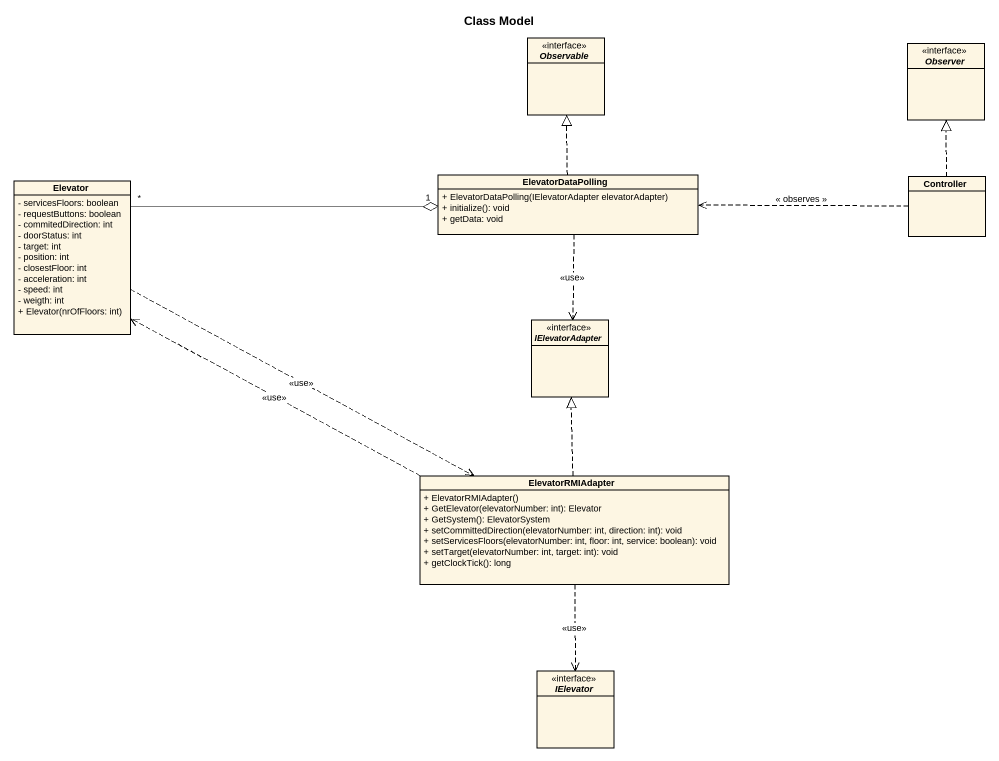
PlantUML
@startuml
title Class Model
hide circle
hide empty members
skinparam classAttributeIconSize 0
interface Observable
interface Observer
class Elevator {
  - servicesFloors: boolean
  - requestButtons: boolean
  - commitedDirection: int
  - doorStatus: int
  - target: int
  - position: int
  - closestFloor: int
  - acceleration: int
  - speed: int
  - weigth: int
  {field} + Elevator(nrOfFloors: int)
}
class ElevatorDataPolling {
  {field} + ElevatorDataPolling(IElevatorAdapter elevatorAdapter)
  {field} + initialize(): void
  + getData: void
}
class Controller
interface IElevatorAdapter
class ElevatorRMIAdapter {
  {field} + ElevatorRMIAdapter()
  {field} + GetElevator(elevatorNumber: int): Elevator
  {field} + GetSystem(): ElevatorSystem
  {field} + setCommittedDirection(elevatorNumber: int, direction: int): void
  {field} + setServicesFloors(elevatorNumber: int, floor: int, service: boolean): void
  {field} + setTarget(elevatorNumber: int, target: int): void
  {field} + getClockTick(): long
}
interface IElevator
Elevator "*" -right-o "1" ElevatorDataPolling
Elevator .right.> ElevatorRMIAdapter : <<use>>
ElevatorDataPolling .up.|> Observable
ElevatorDataPolling ..> IElevatorAdapter : <<use>>
Controller .up.|> Observer
Controller .left.> ElevatorDataPolling : << observes >>
ElevatorRMIAdapter .left.> Elevator : <<use>>
ElevatorRMIAdapter .up.|> IElevatorAdapter
ElevatorRMIAdapter ..> IElevator : <<use>>
@enduml
